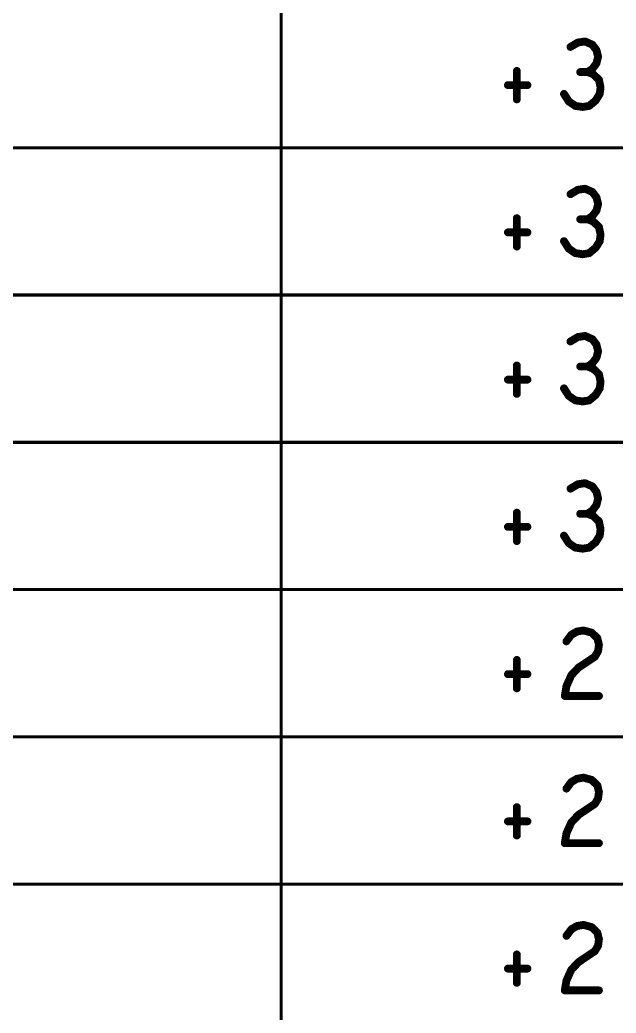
# Model space of a CAD drawing. Extents: x -14.2 to 19.9, y -5.2 to 16.9.
# Drawn here: x 11.024 to 12.162, y 1.352 to 3.248 of the extents above; entities that cross this region are included whole.
import ezdxf

# ---------------------------------------------------------------- set-up
doc = ezdxf.new("R2010")
doc.units = 0
doc.layers.get('0').update_dxf_attribs({"linetype": 'CONTINUOUS'})
doc.layers.add('FAB', color=2, linetype='CONTINUOUS')

# ---------------------------------------------------------------- blocks, each defined once
blk = doc.blocks.new('ROUND_105')
at = {"const_width": 0.0075}
blk.add_lwpolyline([(-0.00375, 0, 1), (0.00375, 0, 1)], format="xyb", close=True, dxfattribs=at)

msp = doc.modelspace()

# ---------------------------------------------------------------- linework, layer by layer
at = {"layer": 'FAB'}
for points, const_width in [([(11.5228, 6.3754), (11.5228, -0.3686)], 0.006), ([(12.0886, 3.2043), (12.0746, 3.1959)], 0.015), ([(12.1025, 3.2064), (12.0886, 3.2043)], 0.015), ([(12.1165, 3.2001), (12.1025, 3.2064)], 0.015), ([(12.1242, 3.1897), (12.1165, 3.2001)], 0.015), ([(12.1273, 3.1772), (12.1242, 3.1897)], 0.015), ([(12.1242, 3.1647), (12.1273, 3.1772)], 0.015), ([(12.1165, 3.1543), (12.1242, 3.1647)], 0.015), ([(11.9723, 3.1501), (11.9723, 3.0959)], 0.015), ([(12.1072, 3.148), (12.0932, 3.148)], 0.015), ([(12.1072, 3.148), (12.1165, 3.1543)], 0.015), ([(12.118, 3.1438), (12.1072, 3.148)], 0.015), ([(12.1289, 3.1334), (12.118, 3.1438)], 0.015), ([(11.9553, 3.123), (11.9925, 3.123)], 0.015), ([(12.132, 3.1188), (12.1289, 3.1334)], 0.015), ([(12.0622, 3.1063), (12.0715, 3.0918)], 0.015), ([(12.1227, 3.0938), (12.1304, 3.1063)], 0.015), ([(12.1304, 3.1063), (12.132, 3.1188)], 0.015), ([(12.0715, 3.0918), (12.0839, 3.0834)], 0.015), ([(12.0839, 3.0834), (12.0979, 3.0814)], 0.015), ([(12.0979, 3.0814), (12.1103, 3.0834)], 0.015), ([(12.1103, 3.0834), (12.1227, 3.0938)], 0.015), ([(8.7328, 3.0034), (15.4598, 3.0034)], 0.006), ([(12.0886, 2.9233), (12.0746, 2.9149)], 0.015), ([(12.1025, 2.9253), (12.0886, 2.9233)], 0.015), ([(12.1165, 2.9191), (12.1025, 2.9253)], 0.015), ([(12.1242, 2.9087), (12.1165, 2.9191)], 0.015), ([(12.1273, 2.8962), (12.1242, 2.9087)], 0.015), ([(12.1242, 2.8837), (12.1273, 2.8962)], 0.015), ([(12.1165, 2.8733), (12.1242, 2.8837)], 0.015), ([(11.9723, 2.8691), (11.9723, 2.8149)], 0.015), ([(12.1072, 2.867), (12.0932, 2.867)], 0.015), ([(12.1072, 2.867), (12.1165, 2.8733)], 0.015), ([(12.118, 2.8628), (12.1072, 2.867)], 0.015), ([(12.1289, 2.8524), (12.118, 2.8628)], 0.015), ([(11.9553, 2.842), (11.9925, 2.842)], 0.015), ([(12.132, 2.8378), (12.1289, 2.8524)], 0.015), ([(12.1304, 2.8253), (12.132, 2.8378)], 0.015), ([(12.0622, 2.8253), (12.0715, 2.8108)], 0.015), ([(12.1227, 2.8128), (12.1304, 2.8253)], 0.015), ([(12.0715, 2.8108), (12.0839, 2.8024)], 0.015), ([(12.0839, 2.8024), (12.0979, 2.8003)], 0.015), ([(12.0979, 2.8003), (12.1103, 2.8024)], 0.015), ([(12.1103, 2.8024), (12.1227, 2.8128)], 0.015), ([(8.7328, 2.7224), (15.4598, 2.7224)], 0.006), ([(12.0886, 2.6423), (12.0746, 2.6339)], 0.015), ([(12.1025, 2.6444), (12.0886, 2.6423)], 0.015), ([(12.1165, 2.6381), (12.1025, 2.6444)], 0.015), ([(12.1242, 2.6277), (12.1165, 2.6381)], 0.015), ([(12.1273, 2.6152), (12.1242, 2.6277)], 0.015), ([(12.1242, 2.6027), (12.1273, 2.6152)], 0.015), ([(12.1072, 2.586), (12.1165, 2.5923)], 0.015), ([(12.1165, 2.5923), (12.1242, 2.6027)], 0.015), ([(11.9723, 2.5881), (11.9723, 2.5339)], 0.015), ([(12.1072, 2.586), (12.0932, 2.586)], 0.015), ([(12.118, 2.5818), (12.1072, 2.586)], 0.015), ([(12.1289, 2.5714), (12.118, 2.5818)], 0.015), ([(12.132, 2.5568), (12.1289, 2.5714)], 0.015), ([(11.9553, 2.561), (11.9925, 2.561)], 0.015), ([(12.1304, 2.5443), (12.132, 2.5568)], 0.015), ([(12.0622, 2.5443), (12.0715, 2.5298)], 0.015), ([(12.1227, 2.5318), (12.1304, 2.5443)], 0.015), ([(12.0715, 2.5298), (12.0839, 2.5214)], 0.015), ([(12.0839, 2.5214), (12.0979, 2.5194)], 0.015), ([(12.0979, 2.5194), (12.1103, 2.5214)], 0.015), ([(12.1103, 2.5214), (12.1227, 2.5318)], 0.015), ([(8.7328, 2.4413), (15.4598, 2.4413)], 0.006), ([(12.1025, 2.3634), (12.0886, 2.3613)], 0.015), ([(12.1165, 2.3571), (12.1025, 2.3634)], 0.015), ([(12.0886, 2.3613), (12.0746, 2.3529)], 0.015), ([(12.1242, 2.3467), (12.1165, 2.3571)], 0.015), ([(12.1273, 2.3342), (12.1242, 2.3467)], 0.015), ([(12.1242, 2.3217), (12.1273, 2.3342)], 0.015), ([(11.9723, 2.3071), (11.9723, 2.2529)], 0.015), ([(12.1072, 2.305), (12.1165, 2.3113)], 0.015), ([(12.1165, 2.3113), (12.1242, 2.3217)], 0.015), ([(12.1072, 2.305), (12.0932, 2.305)], 0.015), ([(12.118, 2.3008), (12.1072, 2.305)], 0.015), ([(12.1289, 2.2904), (12.118, 2.3008)], 0.015), ([(12.132, 2.2758), (12.1289, 2.2904)], 0.015), ([(11.9553, 2.28), (11.9925, 2.28)], 0.015), ([(12.1304, 2.2633), (12.132, 2.2758)], 0.015), ([(12.0622, 2.2633), (12.0715, 2.2488)], 0.015), ([(12.0715, 2.2488), (12.0839, 2.2404)], 0.015), ([(12.1103, 2.2404), (12.1227, 2.2508)], 0.015), ([(12.1227, 2.2508), (12.1304, 2.2633)], 0.015), ([(12.0839, 2.2404), (12.0979, 2.2384)], 0.015), ([(12.0979, 2.2384), (12.1103, 2.2404)], 0.015), ([(8.7328, 2.1604), (15.4598, 2.1604)], 0.006), ([(12.0762, 2.074), (12.087, 2.0803)], 0.015), ([(12.087, 2.0803), (12.0994, 2.0823)], 0.015), ([(12.0994, 2.0823), (12.1149, 2.0782)], 0.015), ([(12.1149, 2.0782), (12.1258, 2.0678)], 0.015), ([(12.0669, 2.0615), (12.0762, 2.074)], 0.015), ([(12.1258, 2.0678), (12.1289, 2.0553)], 0.015), ([(12.1273, 2.0428), (12.1211, 2.0323)], 0.015), ([(12.1289, 2.0553), (12.1273, 2.0428)], 0.015), ([(11.9723, 2.0261), (11.9723, 1.9719)], 0.015), ([(12.1211, 2.0323), (12.0901, 2.0115)], 0.015), ([(12.0901, 2.0115), (12.0762, 1.9969)], 0.015), ([(11.9553, 1.999), (11.9925, 1.999)], 0.015), ([(12.0762, 1.9969), (12.0669, 1.9761)], 0.015), ([(12.0669, 1.9761), (12.0638, 1.9573)], 0.015), ([(12.0638, 1.9573), (12.1289, 1.9573)], 0.015), ([(8.7328, 1.8794), (15.4598, 1.8794)], 0.006), ([(12.0762, 1.793), (12.087, 1.7993)], 0.015), ([(12.087, 1.7993), (12.0994, 1.8014)], 0.015), ([(12.0994, 1.8014), (12.1149, 1.7972)], 0.015), ([(12.1149, 1.7972), (12.1258, 1.7868)], 0.015), ([(12.0669, 1.7805), (12.0762, 1.793)], 0.015), ([(12.1258, 1.7868), (12.1289, 1.7743)], 0.015), ([(12.1273, 1.7618), (12.1211, 1.7513)], 0.015), ([(12.1289, 1.7743), (12.1273, 1.7618)], 0.015), ([(11.9723, 1.7451), (11.9723, 1.6909)], 0.015), ([(12.1211, 1.7513), (12.0901, 1.7305)], 0.015), ([(11.9553, 1.718), (11.9925, 1.718)], 0.015), ([(12.0901, 1.7305), (12.0762, 1.7159)], 0.015), ([(12.0762, 1.7159), (12.0669, 1.6951)], 0.015), ([(12.0669, 1.6951), (12.0638, 1.6764)], 0.015), ([(12.0638, 1.6764), (12.1289, 1.6764)], 0.015), ([(8.7328, 1.5983), (15.4598, 1.5983)], 0.006), ([(12.0669, 1.4995), (12.0762, 1.512)], 0.015), ([(12.0762, 1.512), (12.087, 1.5183)], 0.015), ([(12.087, 1.5183), (12.0994, 1.5204)], 0.015), ([(12.0994, 1.5204), (12.1149, 1.5162)], 0.015), ([(12.1149, 1.5162), (12.1258, 1.5058)], 0.015), ([(12.1258, 1.5058), (12.1289, 1.4933)], 0.015), ([(12.1289, 1.4933), (12.1273, 1.4808)], 0.015), ([(12.1273, 1.4808), (12.1211, 1.4703)], 0.015), ([(11.9723, 1.4641), (11.9723, 1.4099)], 0.015), ([(12.1211, 1.4703), (12.0901, 1.4495)], 0.015), ([(11.9553, 1.437), (11.9925, 1.437)], 0.015), ([(12.0762, 1.4349), (12.0669, 1.4141)], 0.015), ([(12.0901, 1.4495), (12.0762, 1.4349)], 0.015), ([(12.0669, 1.4141), (12.0638, 1.3954)], 0.015), ([(12.0638, 1.3954), (12.1289, 1.3954)], 0.015)]:
    msp.add_lwpolyline(points, dxfattribs=dict(at, const_width=const_width))

# ---------------------------------------------------------------- block references
for p in [(12.0886, 3.2043), (12.0886, 3.2043), (12.1025, 3.2064), (12.1025, 3.2064), (12.1165, 3.2001), (12.1165, 3.2001), (12.0746, 3.1959), (12.1242, 3.1897), (12.1242, 3.1897), (12.1273, 3.1772), (12.1273, 3.1772), (12.1242, 3.1647), (12.1242, 3.1647), (11.9723, 3.1501), (12.0932, 3.148), (12.1072, 3.148), (12.1072, 3.148), (12.1072, 3.148), (12.1165, 3.1543), (12.1165, 3.1543), (12.118, 3.1438), (12.118, 3.1438), (11.9553, 3.123), (11.9925, 3.123), (12.1289, 3.1334), (12.1289, 3.1334), (12.0622, 3.1063), (12.1304, 3.1063), (12.1304, 3.1063), (12.132, 3.1188), (12.132, 3.1188), (11.9723, 3.0959), (12.0715, 3.0918), (12.0715, 3.0918), (12.0839, 3.0834), (12.0839, 3.0834), (12.1103, 3.0834), (12.1103, 3.0834), (12.1227, 3.0938), (12.1227, 3.0938), (12.0979, 3.0814), (12.0979, 3.0814), (12.0746, 2.9149), (12.0886, 2.9233), (12.0886, 2.9233), (12.1025, 2.9253), (12.1025, 2.9253), (12.1165, 2.9191), (12.1165, 2.9191), (12.1242, 2.9087), (12.1242, 2.9087), (12.1273, 2.8962), (12.1273, 2.8962), (12.1242, 2.8837), (12.1242, 2.8837), (11.9723, 2.8691), (12.0932, 2.867), (12.1072, 2.867), (12.1072, 2.867), (12.1072, 2.867), (12.1165, 2.8733), (12.1165, 2.8733), (12.118, 2.8628), (12.118, 2.8628), (11.9553, 2.842), (11.9925, 2.842), (12.1289, 2.8524), (12.1289, 2.8524), (12.132, 2.8378), (12.132, 2.8378), (12.0622, 2.8253), (12.1304, 2.8253), (12.1304, 2.8253), (11.9723, 2.8149), (12.0715, 2.8108), (12.0715, 2.8108), (12.0839, 2.8024), (12.0839, 2.8024), (12.0979, 2.8003), (12.0979, 2.8003), (12.1103, 2.8024), (12.1103, 2.8024), (12.1227, 2.8128), (12.1227, 2.8128), (12.0746, 2.6339), (12.0886, 2.6423), (12.0886, 2.6423), (12.1025, 2.6444), (12.1025, 2.6444), (12.1165, 2.6381), (12.1165, 2.6381), (12.1242, 2.6277), (12.1242, 2.6277), (12.1273, 2.6152), (12.1273, 2.6152), (12.1165, 2.5923), (12.1165, 2.5923), (12.1242, 2.6027), (12.1242, 2.6027), (11.9723, 2.5881), (12.0932, 2.586), (12.1072, 2.586), (12.1072, 2.586), (12.1072, 2.586), (12.118, 2.5818), (12.118, 2.5818), (12.1289, 2.5714), (12.1289, 2.5714), (11.9553, 2.561), (11.9925, 2.561), (12.132, 2.5568), (12.132, 2.5568), (11.9723, 2.5339), (12.0622, 2.5443), (12.1304, 2.5443), (12.1304, 2.5443), (12.0715, 2.5298), (12.0715, 2.5298), (12.0839, 2.5214), (12.0839, 2.5214), (12.0979, 2.5194), (12.0979, 2.5194), (12.1103, 2.5214), (12.1103, 2.5214), (12.1227, 2.5318), (12.1227, 2.5318), (12.1025, 2.3634), (12.1025, 2.3634), (12.0746, 2.3529), (12.0886, 2.3613), (12.0886, 2.3613), (12.1165, 2.3571), (12.1165, 2.3571), (12.1242, 2.3467), (12.1242, 2.3467), (12.1273, 2.3342), (12.1273, 2.3342), (11.9723, 2.3071), (12.1165, 2.3113), (12.1165, 2.3113), (12.1242, 2.3217), (12.1242, 2.3217), (12.0932, 2.305), (12.1072, 2.305), (12.1072, 2.305), (12.1072, 2.305), (12.118, 2.3008), (12.118, 2.3008), (12.1289, 2.2904), (12.1289, 2.2904), (11.9553, 2.28), (11.9925, 2.28), (12.132, 2.2758), (12.132, 2.2758), (11.9723, 2.2529), (12.0622, 2.2633), (12.0715, 2.2488), (12.0715, 2.2488), (12.1227, 2.2508), (12.1227, 2.2508), (12.1304, 2.2633), (12.1304, 2.2633), (12.0839, 2.2404), (12.0839, 2.2404), (12.0979, 2.2384), (12.0979, 2.2384), (12.1103, 2.2404), (12.1103, 2.2404), (12.087, 2.0803), (12.087, 2.0803), (12.0994, 2.0823), (12.0994, 2.0823), (12.1149, 2.0782), (12.1149, 2.0782), (12.0669, 2.0615), (12.0762, 2.074), (12.0762, 2.074), (12.1258, 2.0678), (12.1258, 2.0678), (12.1273, 2.0428), (12.1273, 2.0428), (12.1289, 2.0553), (12.1289, 2.0553), (11.9723, 2.0261), (12.1211, 2.0323), (12.1211, 2.0323), (12.0901, 2.0115), (12.0901, 2.0115), (11.9553, 1.999), (11.9925, 1.999), (12.0762, 1.9969), (12.0762, 1.9969), (11.9723, 1.9719), (12.0669, 1.9761), (12.0669, 1.9761), (12.0638, 1.9573), (12.0638, 1.9573), (12.1289, 1.9573), (12.087, 1.7993), (12.087, 1.7993), (12.0994, 1.8014), (12.0994, 1.8014), (12.1149, 1.7972), (12.1149, 1.7972), (12.0669, 1.7805), (12.0762, 1.793), (12.0762, 1.793), (12.1258, 1.7868), (12.1258, 1.7868), (12.1273, 1.7618), (12.1273, 1.7618), (12.1289, 1.7743), (12.1289, 1.7743), (11.9723, 1.7451), (12.1211, 1.7513), (12.1211, 1.7513), (11.9553, 1.718), (11.9925, 1.718), (12.0901, 1.7305), (12.0901, 1.7305), (12.0762, 1.7159), (12.0762, 1.7159), (11.9723, 1.6909), (12.0669, 1.6951), (12.0669, 1.6951), (12.0638, 1.6764), (12.0638, 1.6764), (12.1289, 1.6764), (12.0762, 1.512), (12.0762, 1.512), (12.087, 1.5183), (12.087, 1.5183), (12.0994, 1.5204), (12.0994, 1.5204), (12.1149, 1.5162), (12.1149, 1.5162), (12.0669, 1.4995), (12.1258, 1.5058), (12.1258, 1.5058), (12.1289, 1.4933), (12.1289, 1.4933), (12.1273, 1.4808), (12.1273, 1.4808), (11.9723, 1.4641), (12.1211, 1.4703), (12.1211, 1.4703), (11.9553, 1.437), (11.9925, 1.437), (12.0762, 1.4349), (12.0762, 1.4349), (12.0901, 1.4495), (12.0901, 1.4495), (11.9723, 1.4099), (12.0638, 1.3954), (12.0638, 1.3954), (12.0669, 1.4141), (12.0669, 1.4141), (12.1289, 1.3954)]:
    msp.add_blockref('ROUND_105', p, dxfattribs=at)

doc.saveas('drawing.dxf')
